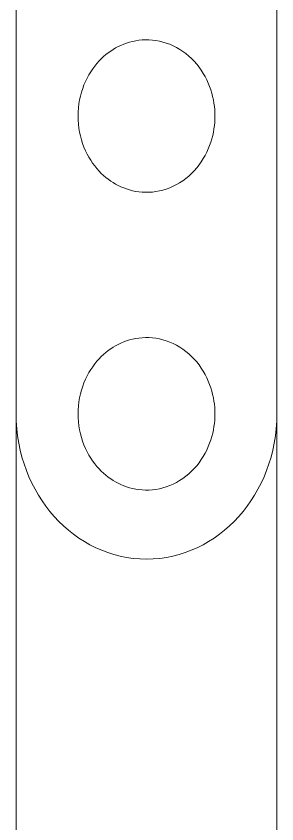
# Model space of a CAD drawing. Extents: x -345393 to -54719, y 203828 to 476815.
# Drawn here: x -321360.8 to -321320.8, y 229727.7 to 229851.5 of the extents above; entities that cross this region are included whole.
import ezdxf

# ---------------------------------------------------------------- set-up
doc = ezdxf.new("R2010")
doc.units = 0
doc.header["$LTSCALE"] = 1000
doc.header["$MEASUREMENT"] = 0
doc.layers.get('0').update_dxf_attribs({"color": 252, "linetype": 'CONTINUOUS'})
doc.layers.add('暖通-水-设备', color=3, linetype='CONTINUOUS', lineweight=20)

# ---------------------------------------------------------------- blocks, each defined once
blk = doc.blocks.new('A$C759C1080')
at = {"color": 95}
for p, q in [((1364.14, -860.74), (1364.14, -740.43)), ((1404.14, -860.74), (1404.14, -740.43))]:
    blk.add_line(p, q, dxfattribs=at)
at = {"color": 95, "flags": 128}
for points in [[(1373.64, -757.43), (1373.65, -756.87), (1373.7, -756.31), (1373.78, -755.76), (1373.88, -755.21), (1374.01, -754.68), (1374.17, -754.15), (1374.35, -753.64), (1374.55, -753.15), (1374.78, -752.67), (1375.03, -752.21), (1375.3, -751.76), (1375.59, -751.34), (1375.89, -750.94), (1376.21, -750.55), (1376.53, -750.19), (1376.87, -749.85), (1377.21, -749.54), (1377.55, -749.25), (1377.91, -748.98), (1378.28, -748.71), (1378.65, -748.48), (1379.02, -748.26), (1379.4, -748.06), (1379.78, -747.88), (1380.2, -747.7), (1380.64, -747.53), (1381.08, -747.39), (1381.52, -747.26), (1381.99, -747.15), (1382.48, -747.06), (1382.97, -747), (1383.48, -746.95), (1384, -746.93), (1384.52, -746.94), (1385.06, -746.97), (1385.59, -747.03), (1386.12, -747.12), (1386.65, -747.24), (1387.18, -747.38), (1387.7, -747.55), (1388.22, -747.76), (1388.73, -747.99), (1389.23, -748.25), (1389.71, -748.53), (1390.18, -748.84), (1390.63, -749.18), (1391.05, -749.53), (1391.46, -749.9), (1391.84, -750.29), (1392.2, -750.7), (1392.54, -751.13), (1392.85, -751.56), (1393.13, -752), (1393.39, -752.46), (1393.62, -752.92), (1393.83, -753.38), (1394.01, -753.84), (1394.16, -754.29), (1394.29, -754.75), (1394.4, -755.21), (1394.49, -755.68), (1394.56, -756.12), (1394.6, -756.55), (1394.63, -756.99), (1394.64, -757.43)], [(1394.64, -757.43), (1394.63, -757.87), (1394.6, -758.31), (1394.56, -758.74), (1394.49, -759.18), (1394.41, -759.64), (1394.3, -760.09), (1394.16, -760.55), (1394.01, -761.02), (1393.82, -761.49), (1393.62, -761.95), (1393.38, -762.41), (1393.13, -762.86), (1392.84, -763.3), (1392.54, -763.74), (1392.2, -764.16), (1391.84, -764.57), (1391.45, -764.96), (1391.05, -765.34), (1390.62, -765.69), (1390.17, -766.02), (1389.7, -766.33), (1389.22, -766.62), (1388.73, -766.87), (1388.22, -767.1), (1387.7, -767.31), (1387.18, -767.48), (1386.65, -767.63), (1386.11, -767.74), (1385.58, -767.83), (1385.05, -767.89), (1384.52, -767.92), (1383.99, -767.93), (1383.48, -767.91), (1382.97, -767.86), (1382.48, -767.8), (1381.99, -767.71), (1381.53, -767.6), (1381.08, -767.47), (1380.64, -767.33), (1380.2, -767.16), (1379.79, -766.99), (1379.4, -766.8), (1379.02, -766.6), (1378.65, -766.38), (1378.28, -766.14), (1377.91, -765.88), (1377.55, -765.61), (1377.21, -765.32), (1376.87, -765.01), (1376.53, -764.66), (1376.2, -764.3), (1375.88, -763.92), (1375.58, -763.52), (1375.3, -763.1), (1375.03, -762.66), (1374.78, -762.2), (1374.55, -761.71), (1374.34, -761.21), (1374.16, -760.7), (1374, -760.17), (1373.88, -759.64), (1373.77, -759.09), (1373.7, -758.54), (1373.65, -757.99), (1373.64, -757.43)], [(1373.64, -798.43), (1373.65, -797.87), (1373.7, -797.31), (1373.78, -796.76), (1373.88, -796.21), (1374.01, -795.68), (1374.17, -795.15), (1374.35, -794.64), (1374.55, -794.15), (1374.78, -793.67), (1375.03, -793.21), (1375.3, -792.76), (1375.59, -792.34), (1375.89, -791.94), (1376.21, -791.55), (1376.53, -791.19), (1376.87, -790.85), (1377.21, -790.54), (1377.55, -790.25), (1377.91, -789.98), (1378.28, -789.71), (1378.65, -789.48), (1379.02, -789.26), (1379.4, -789.06), (1379.78, -788.88), (1380.2, -788.7), (1380.64, -788.53), (1381.08, -788.39), (1381.52, -788.26), (1381.99, -788.15), (1382.48, -788.06), (1382.97, -788), (1383.48, -787.95), (1384, -787.93), (1384.52, -787.94), (1385.06, -787.97), (1385.59, -788.03), (1386.12, -788.12), (1386.65, -788.24), (1387.18, -788.38), (1387.7, -788.55), (1388.22, -788.76), (1388.73, -788.99), (1389.23, -789.25), (1389.71, -789.53), (1390.18, -789.84), (1390.63, -790.18), (1391.05, -790.53), (1391.46, -790.9), (1391.84, -791.29), (1392.2, -791.7), (1392.54, -792.13), (1392.85, -792.56), (1393.13, -793), (1393.39, -793.46), (1393.62, -793.92), (1393.83, -794.38), (1394.01, -794.84), (1394.16, -795.29), (1394.29, -795.75), (1394.4, -796.21), (1394.49, -796.68), (1394.56, -797.12), (1394.6, -797.55), (1394.63, -797.99), (1394.64, -798.43)], [(1394.64, -798.43), (1394.63, -798.87), (1394.6, -799.31), (1394.56, -799.74), (1394.49, -800.18), (1394.41, -800.64), (1394.3, -801.09), (1394.16, -801.55), (1394.01, -802.02), (1393.82, -802.49), (1393.62, -802.95), (1393.38, -803.41), (1393.13, -803.86), (1392.84, -804.3), (1392.54, -804.74), (1392.2, -805.16), (1391.84, -805.57), (1391.45, -805.96), (1391.05, -806.34), (1390.62, -806.69), (1390.17, -807.02), (1389.7, -807.33), (1389.22, -807.62), (1388.73, -807.87), (1388.22, -808.1), (1387.7, -808.31), (1387.18, -808.48), (1386.65, -808.63), (1386.11, -808.74), (1385.58, -808.83), (1385.05, -808.89), (1384.52, -808.92), (1383.99, -808.93), (1383.48, -808.91), (1382.97, -808.86), (1382.48, -808.8), (1381.99, -808.71), (1381.53, -808.6), (1381.08, -808.47), (1380.64, -808.33), (1380.2, -808.16), (1379.79, -807.99), (1379.4, -807.8), (1379.02, -807.6), (1378.65, -807.38), (1378.28, -807.14), (1377.91, -806.88), (1377.55, -806.61), (1377.21, -806.32), (1376.87, -806.01), (1376.53, -805.66), (1376.2, -805.3), (1375.88, -804.92), (1375.58, -804.52), (1375.3, -804.1), (1375.03, -803.66), (1374.78, -803.2), (1374.55, -802.71), (1374.34, -802.21), (1374.16, -801.7), (1374, -801.17), (1373.88, -800.64), (1373.77, -800.09), (1373.7, -799.54), (1373.65, -798.99), (1373.64, -798.43)]]:
    blk.add_lwpolyline(points, dxfattribs=at)
at = {"color": 95}
blk.add_arc((1384.14, -798.43), 20, 180, 0, dxfattribs=at)
blk = doc.blocks.new('PSRHH3602-LM1')
at = {"color": 95}
blk.add_blockref('A$C759C1080', (-2301.89, 2072.83), dxfattribs=at)

msp = doc.modelspace()

# ---------------------------------------------------------------- block references
at = {"layer": '暖通-水-设备', "yscale": 1.112820512818871}
msp.add_blockref('PSRHH3602-LM1', (-320423.07647, 228372.36292), dxfattribs=at)

doc.saveas('drawing.dxf')
